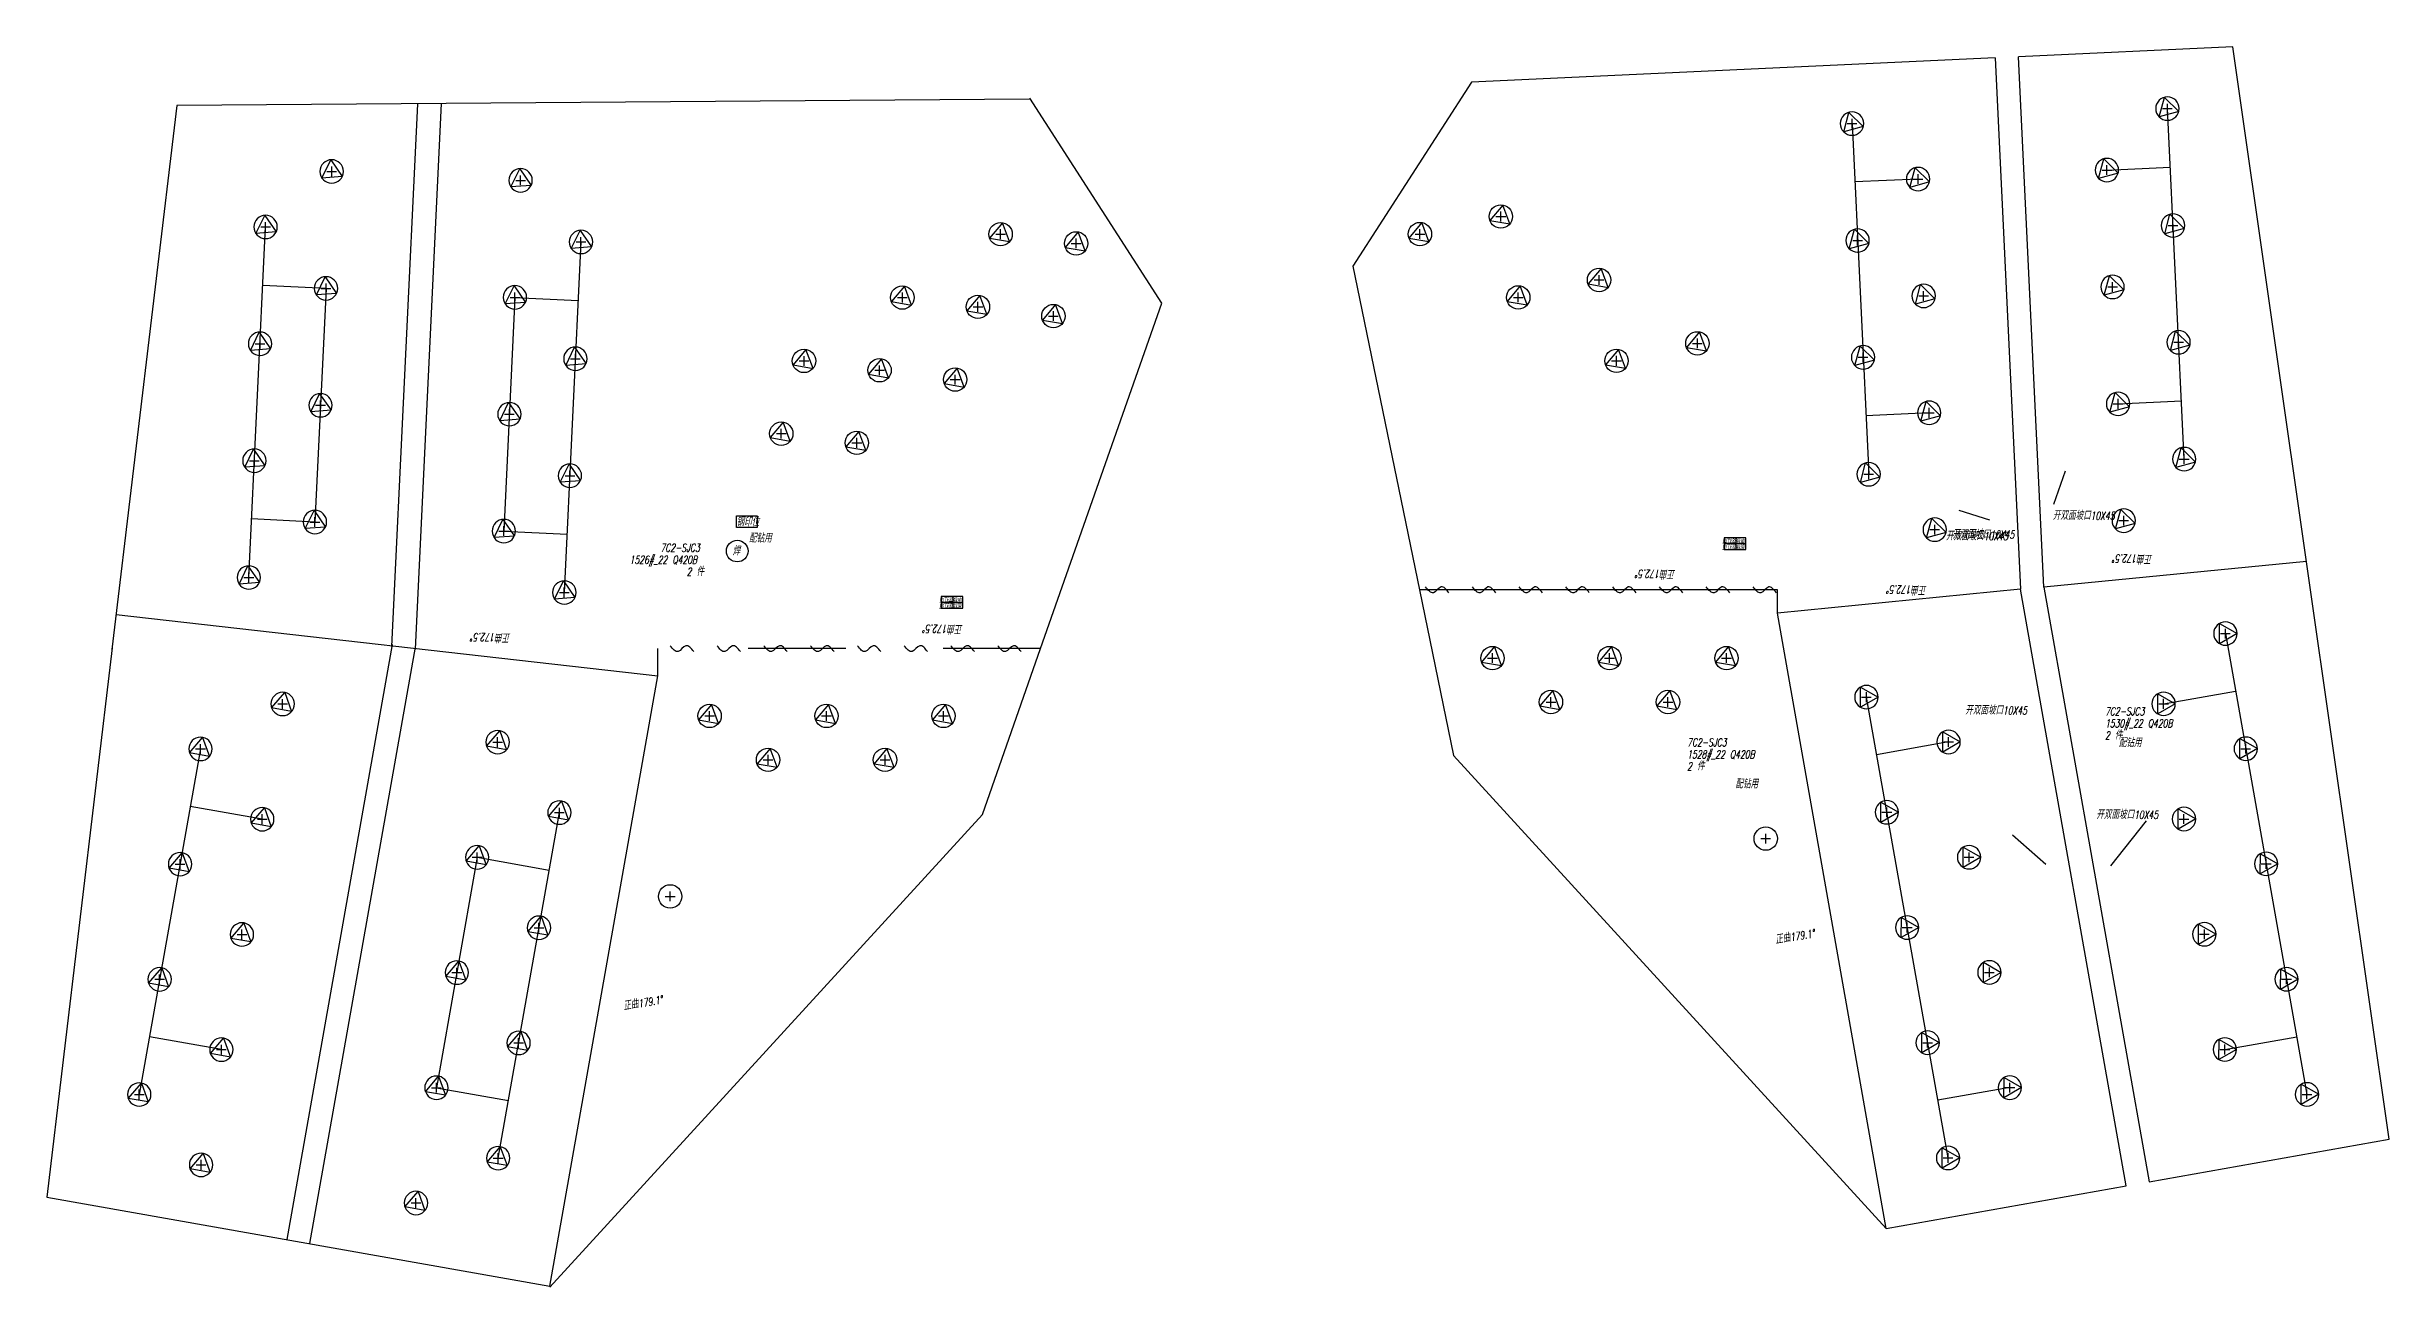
# Model space of a CAD drawing. Header units: millimetres. Extents: x -70.1 to 12, y -14.6 to 1.8.
# Drawn here: x 4.634 to 7.037, y -1.548 to -0.276 of the extents above; entities that cross this region are included whole.
import ezdxf
from ezdxf.enums import TextEntityAlignment as Align

# ---------------------------------------------------------------- set-up
doc = ezdxf.new("R2010")
doc.units = ezdxf.units.MM
doc.header["$LTSCALE"] = 0.035
doc.header["$PDMODE"] = 2
doc.header["$PDSIZE"] = 0.005
doc.linetypes.add('DIVIDE', pattern=[1.25, 0.5, -0.25, 0, -0.25, 0, -0.25])
for name, color, linetype in [('0co1', 7, 'Continuous'), ('3018', 7, 'Continuous'), ('spl', 255, 'Continuous'), ('文字', 100, 'Continuous'), ('板形', 255, 'Continuous'), ('标注', 132, 'Continuous'), ('火曲线', 10, 'DIVIDE'), ('签名', 141, 'Continuous')]:
    doc.layers.add(name, color=color, linetype=linetype)
doc.styles.add('HZ', font='txt.shx', dxfattribs={"width": 0.7, "oblique": 12, "bigfont": 'hztxt.shx'})
doc.styles.get("Standard").update_dxf_attribs({"font": 'txt', "width": 0.7, "oblique": 12})
doc.dimstyles.new('ISO-25', dxfattribs={"dimtxt": 2.5, "dimasz": 0.0025, "dimexe": 1.25, "dimexo": 0.625, "dimtad": 1, "dimtxsty": 'Standard', "dimcen": 2.5, "dimadec": 0, "dimazin": 0, "dimtfac": 1, "dimtmove": 0, "dimatfit": 3, "dimfxl": 0, "dimarcsym": 0})

# ---------------------------------------------------------------- blocks, each defined once
blk = doc.blocks.new('eo')
at = {"color": 211}
blk.add_circle((0, 0), 1, dxfattribs=at)
at = {"layer": '标注', "color": 1}
blk.add_lwpolyline([(-0.17, -0.98), (0.94, 0.34), (-0.77, 0.64)], close=True, dxfattribs=at)
blk = doc.blocks.new('co')
at = {"color": 211}
blk.add_circle((0, 0), 1, dxfattribs=at)
blk = doc.blocks.new('bqian')
for p, q in [((0.045, 0.024), (0, 0.024)), ((0, 0.024), (0, 0.012)), ((0, 0.012), (0.045, 0.012)), ((0.045, 0.012), (0, 0.012)), ((0, 0.012), (0, 0)), ((0, 0), (0.045, 0)), ((0.02, 0.024), (0.02, 0)), ((0.045, 0.012), (0.045, 0.024)), ((0.045, 0), (0.045, 0.012))]:
    blk.add_line(p, q)
at = {"style": 'HZ', "oblique": 12, "width": 0.7}
for s, p in [('放样', (0.01, 0.018)), ('审核', (0.01, 0.006))]:
    blk.add_text(s, height=0.00985, dxfattribs=at).set_placement(p, align=Align.MIDDLE_CENTER)
for p in [(0.0325, 0.018), (0.0325, 0.006)]:
    blk.add_attdef('龙红雨', text='', height=0.00985, dxfattribs=at).set_placement(p, align=Align.MIDDLE_CENTER)

msp = doc.modelspace()

# ---------------------------------------------------------------- linework, layer by layer
at = {"color": 7, "linetype": 'Continuous'}
msp.add_lwpolyline([(5.3417, -0.7574), (5.3629, -0.7574), (5.3629, -0.7693), (5.3417, -0.7693)], close=True, dxfattribs=at)
msp.add_circle((5.3426, -0.7935), 0.0111, dxfattribs=at)
at = {"layer": '0co1', "color": 1}
for p, q in [((6.6332, -0.2877), (6.6593, -0.8327)), ((6.6832, -0.8304), (6.6572, -0.2866)), ((4.9883, -0.8914), (5.0148, -0.3347)), ((5.0389, -0.3346), (5.0122, -0.8941)), ((6.4863, -0.3551), (6.5034, -0.7147)), ((6.8271, -0.6992), (6.8099, -0.3397)), ((6.7478, -0.4028), (6.8128, -0.3997)), ((6.5541, -0.412), (6.4892, -0.415)), ((4.8415, -0.8206), (4.8587, -0.4611)), ((5.1823, -0.4765), (5.1652, -0.836)), ((4.9207, -0.5241), (4.8558, -0.521)), ((4.9207, -0.5241), (4.9093, -0.7637)), ((5.1145, -0.5333), (5.1031, -0.773)), ((5.1145, -0.5333), (5.1795, -0.5364)), ((6.7593, -0.6425), (6.8243, -0.6394)), ((6.5655, -0.6517), (6.5006, -0.6548)), ((4.9093, -0.7637), (4.8444, -0.7606)), ((5.1031, -0.773), (5.168, -0.7761)), ((6.9526, -0.8041), (6.6832, -0.8304)), ((6.4097, -0.8333), (6.0425, -0.8333)), ((6.6593, -0.8327), (6.4097, -0.8571)), ((6.4097, -0.8571), (6.4097, -0.8333)), ((6.7676, -1.4445), (6.6593, -0.8327)), ((6.6832, -0.8304), (6.7913, -1.4403)), ((4.7054, -0.8584), (5.2612, -0.9214)), ((6.5215, -1.4881), (6.4097, -0.8571)), ((6.8694, -0.8781), (6.9531, -1.3507)), ((4.9885, -0.8894), (4.8805, -1.4996)), ((4.9041, -1.5038), (5.0124, -0.8922)), ((5.2612, -0.9214), (5.2612, -0.8936)), ((5.1503, -1.5474), (5.2612, -0.9214)), ((6.806, -0.9502), (6.8798, -0.9371)), ((6.5849, -1.4159), (6.5011, -0.9433)), ((4.7919, -0.9964), (4.7291, -1.3508)), ((6.5854, -0.9893), (6.5116, -1.0024)), ((4.8553, -1.0685), (4.7814, -1.0555)), ((5.0973, -1.4161), (5.1602, -1.0617)), ((5.0758, -1.1076), (5.034, -1.3439)), ((5.0758, -1.1076), (5.1497, -1.1207)), ((4.8134, -1.3048), (4.7396, -1.2917)), ((6.8688, -1.3047), (6.9426, -1.2916)), ((5.034, -1.3439), (5.1078, -1.357)), ((6.6482, -1.3438), (6.5744, -1.3568))]:
    msp.add_line(p, q, dxfattribs=at)
at = {"layer": 'spl'}
for points in [[(6.0728, -0.8363), (6.0648, -0.8303), (6.0568, -0.8363), (6.0488, -0.8303)], [(6.1208, -0.8363), (6.1128, -0.8303), (6.1048, -0.8363), (6.0968, -0.8303)], [(6.1688, -0.8363), (6.1608, -0.8303), (6.1528, -0.8363), (6.1448, -0.8303)], [(6.2168, -0.8363), (6.2088, -0.8303), (6.2008, -0.8363), (6.1928, -0.8303)], [(6.2648, -0.8363), (6.2568, -0.8303), (6.2488, -0.8363), (6.2408, -0.8303)], [(6.3128, -0.8363), (6.3048, -0.8303), (6.2968, -0.8363), (6.2888, -0.8303)], [(6.3608, -0.8363), (6.3528, -0.8303), (6.3448, -0.8363), (6.3368, -0.8303)], [(6.4088, -0.8363), (6.4008, -0.8303), (6.3928, -0.8363), (6.3848, -0.8303)], [(5.2979, -0.8966), (5.2899, -0.8906), (5.2819, -0.8966), (5.2739, -0.8906)], [(5.3459, -0.8966), (5.3379, -0.8906), (5.3299, -0.8966), (5.3219, -0.8906)], [(5.3939, -0.8966), (5.3859, -0.8906), (5.3779, -0.8966), (5.3699, -0.8906)], [(5.4419, -0.8966), (5.4339, -0.8906), (5.4259, -0.8966), (5.4179, -0.8906)], [(5.4899, -0.8966), (5.4819, -0.8906), (5.4739, -0.8966), (5.4659, -0.8906)], [(5.5379, -0.8966), (5.5299, -0.8906), (5.5219, -0.8966), (5.5139, -0.8906)], [(5.5859, -0.8966), (5.5779, -0.8906), (5.5699, -0.8966), (5.5619, -0.8906)], [(5.6339, -0.8966), (5.6259, -0.8906), (5.6179, -0.8966), (5.6099, -0.8906)]]:
    msp.add_spline(points, degree=3, dxfattribs=at)
at = {"layer": '板形'}
for p, q in [((6.6332, -0.2877), (6.0959, -0.3126)), ((6.877, -0.2764), (6.6572, -0.2866)), ((6.9568, -0.8333), (6.877, -0.2764)), ((5.6425, -0.3302), (4.7675, -0.3365)), ((5.7781, -0.5394), (5.6427, -0.3292)), ((6.0959, -0.3126), (5.9742, -0.5013)), ((4.7675, -0.3365), (4.7011, -0.8946)), ((5.9742, -0.5013), (6.0425, -0.8333)), ((5.6539, -0.8936), (5.7781, -0.5394)), ((6.0425, -0.8333), (6.0774, -1.0033)), ((7.0374, -1.3967), (6.9568, -0.8333)), ((4.7014, -0.8926), (4.6343, -1.456)), ((5.5942, -1.0636), (5.6539, -0.8936)), ((6.0774, -1.0033), (6.5215, -1.4881)), ((5.1502, -1.5484), (5.5942, -1.0636)), ((6.7913, -1.4403), (7.0374, -1.3967)), ((4.6343, -1.456), (5.1503, -1.5474)), ((6.5215, -1.4881), (6.7676, -1.4445))]:
    msp.add_line(p, q, dxfattribs=at)
at = {"layer": '火曲线'}
msp.add_line((5.6539, -0.8936), (5.2612, -0.8936), dxfattribs=at)
at = {"layer": '签名'}
for p in [(6.8099, -0.3397), (6.4863, -0.3551), (4.9265, -0.4042), (5.1203, -0.4133), (6.5541, -0.412), (6.7478, -0.4028), (4.8587, -0.4611), (6.126, -0.4504), (6.8156, -0.4596), (5.1823, -0.4765), (5.6128, -0.4685), (5.6903, -0.478), (6.043, -0.4684), (6.492, -0.475), (4.9207, -0.5241), (5.1145, -0.5333), (5.512, -0.5335), (6.1439, -0.5334), (6.2268, -0.5155), (6.5598, -0.5318), (6.7536, -0.5226), (5.5895, -0.543), (5.667, -0.5525), (4.853, -0.5809), (6.3277, -0.5805), (6.8214, -0.5794), (5.1766, -0.5963), (5.4111, -0.5985), (6.2447, -0.5984), (6.4977, -0.5948), (5.4886, -0.6081), (5.5662, -0.6176), (4.915, -0.644), (5.1089, -0.6531), (6.5655, -0.6517), (6.7593, -0.6425), (5.3878, -0.6731), (4.8472, -0.7008), (5.4653, -0.6825), (6.8271, -0.6992), (5.1709, -0.7162), (6.5034, -0.7147), (4.9093, -0.7637), (5.1031, -0.773), (6.5712, -0.7715), (6.7651, -0.7623), (4.8415, -0.8206), (5.1652, -0.836), (6.8694, -0.8781), (6.1175, -0.9033), (6.2375, -0.9033), (6.3575, -0.9033), (4.8762, -0.9503), (5.3142, -0.9626), (5.4342, -0.9626), (5.5542, -0.9626), (6.1774, -0.9483), (6.2975, -0.9483), (6.5011, -0.9433), (6.806, -0.9502), (5.0968, -0.9895), (6.5854, -0.9893), (4.7919, -0.9964), (5.3742, -1.0076), (5.4942, -1.0076), (6.8903, -0.9962), (5.1602, -1.0617), (6.522, -1.0614), (4.8553, -1.0685), (6.8269, -1.0683), (5.0758, -1.1076), (6.3978, -1.0884), (6.6064, -1.1075), (4.771, -1.1146), (6.9112, -1.1143), (5.2738, -1.1477), (5.1392, -1.1798), (6.5429, -1.1796), (4.8344, -1.1867), (6.8478, -1.1865), (5.0549, -1.2258), (6.6273, -1.2256), (4.75, -1.2327), (6.9321, -1.2326), (5.1183, -1.2979), (6.5639, -1.2977), (4.8134, -1.3048), (6.8688, -1.3047), (5.034, -1.3439), (6.6482, -1.3438), (6.9531, -1.3507), (4.7291, -1.3508), (5.0973, -1.4161), (6.5849, -1.4159), (4.7925, -1.423), (5.013, -1.4621)]:
    msp.add_point(p, dxfattribs=at)

# ---------------------------------------------------------------- block references
at = {"yscale": 0.01200000000000001, "zscale": 0.012}
for name, p, xscale, rotation in [('eo', (6.8099, -0.3397), -0.01200000000000045, 185.4807371123756), ('eo', (6.4863, -0.3551), -0.01200000000000045, 185.4559450278884), ('eo', (4.9265, -0.4042), -0.01200000000000045, 174.5390073638667), ('eo', (5.1203, -0.4133), -0.01200000000000045, 174.5311480189154), ('eo', (6.5541, -0.412), -0.01200000000000045, 185.4559450278884), ('eo', (6.7478, -0.4028), -0.01200000000000045, 185.4807371123756), ('eo', (4.8587, -0.4611), -0.01200000000000045, 174.5390073638667), ('eo', (5.6128, -0.4685), 0.01200000000000045, 180), ('eo', (6.043, -0.4684), 0.01200000000000045, 180), ('eo', (6.126, -0.4504), 0.01200000000000045, 180), ('eo', (6.8156, -0.4596), -0.01200000000000045, 185.4807371123756), ('eo', (5.1823, -0.4765), -0.01200000000000045, 174.5311480189154), ('eo', (5.6903, -0.478), 0.01200000000000045, 180), ('eo', (6.492, -0.475), -0.01200000000000045, 185.4559450278884), ('eo', (6.2268, -0.5155), 0.01200000000000045, 180), ('eo', (4.9207, -0.5241), -0.01200000000000045, 174.5390073638667), ('eo', (5.1145, -0.5333), -0.01200000000000045, 174.5311480189154), ('eo', (5.512, -0.5335), 0.01200000000000045, 180), ('eo', (6.1439, -0.5334), 0.01200000000000045, 180), ('eo', (6.5598, -0.5318), -0.01200000000000045, 185.4559450278884), ('eo', (6.7536, -0.5226), -0.01200000000000045, 185.4807371123756), ('eo', (5.5895, -0.543), 0.01200000000000045, 180), ('eo', (5.667, -0.5525), 0.01200000000000045, 180), ('eo', (4.853, -0.5809), -0.01200000000000045, 174.5390073638667), ('eo', (6.3277, -0.5805), 0.01200000000000045, 180), ('eo', (6.8214, -0.5794), -0.01200000000000045, 185.4807371123756), ('eo', (5.1766, -0.5963), -0.01200000000000045, 174.5311480189154), ('eo', (5.4111, -0.5985), 0.01200000000000045, 180), ('eo', (5.4886, -0.6081), 0.01200000000000045, 180), ('eo', (6.2447, -0.5984), 0.01200000000000045, 180), ('eo', (6.4977, -0.5948), -0.01200000000000045, 185.4559450278884), ('eo', (5.5662, -0.6176), 0.01200000000000045, 180), ('eo', (4.915, -0.644), -0.01200000000000045, 174.5390073638667), ('eo', (5.1089, -0.6531), -0.01200000000000045, 174.5311480189154), ('eo', (6.5655, -0.6517), -0.01200000000000045, 185.4559450278884), ('eo', (6.7593, -0.6425), -0.01200000000000045, 185.4807371123756), ('eo', (5.3878, -0.6731), 0.01200000000000045, 180), ('eo', (5.4653, -0.6825), 0.01200000000000045, 180), ('eo', (4.8472, -0.7008), -0.01200000000000045, 174.5390073638667), ('eo', (6.8271, -0.6992), -0.01200000000000045, 185.4807371123756), ('eo', (5.1709, -0.7162), -0.01200000000000045, 174.5311480189154), ('eo', (6.5034, -0.7147), -0.01200000000000045, 185.4559450278884), ('eo', (4.9093, -0.7637), -0.01200000000000045, 174.5390073638667), ('eo', (5.1031, -0.773), -0.01200000000000045, 174.5311480189154), ('eo', (6.5712, -0.7715), -0.01200000000000045, 185.4559450278884), ('eo', (6.7651, -0.7623), -0.01200000000000045, 185.4807371123756), ('eo', (4.8415, -0.8206), -0.01200000000000045, 174.5390073638667), ('eo', (5.1652, -0.836), -0.01200000000000045, 174.5311480189154), ('eo', (6.8694, -0.8781), -0.01200000000000045, 200.0884196291686), ('eo', (6.1175, -0.9033), 0.01200000000000045, 180), ('eo', (6.2375, -0.9033), 0.01200000000000045, 180), ('eo', (6.3575, -0.9033), 0.01200000000000045, 180), ('eo', (4.8762, -0.9503), -0.01200000000000045, 159.9119345967561), ('eo', (6.1774, -0.9483), 0.01200000000000045, 180), ('eo', (6.2975, -0.9483), 0.01200000000000045, 180), ('eo', (6.5011, -0.9433), -0.01200000000000045, 200.0919960292364), ('eo', (6.806, -0.9502), -0.01200000000000045, 200.0884196291686), ('eo', (5.3142, -0.9626), 0.01200000000000045, 180), ('eo', (5.4342, -0.9626), 0.01200000000000045, 180), ('eo', (5.5542, -0.9626), 0.01200000000000045, 180), ('eo', (4.7919, -0.9964), -0.01200000000000045, 159.9119345967561), ('eo', (5.0968, -0.9895), -0.01200000000000045, 159.9038519505885), ('eo', (6.5854, -0.9893), -0.01200000000000045, 200.0919960292364), ('eo', (6.8903, -0.9962), -0.01200000000000045, 200.0884196291686), ('eo', (5.3742, -1.0076), 0.01200000000000045, 180), ('eo', (5.4942, -1.0076), 0.01200000000000045, 180), ('eo', (4.8553, -1.0685), -0.01200000000000045, 159.9119345967561), ('eo', (5.1602, -1.0617), -0.01200000000000045, 159.9038519505885), ('eo', (6.522, -1.0614), -0.01200000000000045, 200.0919960292364), ('eo', (6.8269, -1.0683), -0.01200000000000045, 200.0884196291686), ('co', (6.3978, -1.0884), 0.01200000000000045, 180), ('eo', (4.771, -1.1146), -0.01200000000000045, 159.9119345967561), ('eo', (5.0758, -1.1076), -0.01200000000000045, 159.9038519505885), ('eo', (6.6064, -1.1075), -0.01200000000000045, 200.0919960292364), ('eo', (6.9112, -1.1143), -0.01200000000000045, 200.0884196291686), ('co', (5.2738, -1.1477), 0.01200000000000045, 180), ('eo', (4.8344, -1.1867), -0.01200000000000045, 159.9119345967561), ('eo', (5.1392, -1.1798), -0.01200000000000045, 159.9038519505885), ('eo', (6.5429, -1.1796), -0.01200000000000045, 200.0919960292364), ('eo', (6.8478, -1.1865), -0.01200000000000045, 200.0884196291686), ('eo', (4.75, -1.2327), -0.01200000000000045, 159.9119345967561), ('eo', (5.0549, -1.2258), -0.01200000000000045, 159.9038519505885), ('eo', (6.6273, -1.2256), -0.01200000000000045, 200.0919960292364), ('eo', (6.9321, -1.2326), -0.01200000000000045, 200.0884196291686), ('eo', (4.8134, -1.3048), -0.01200000000000045, 159.9119345967561), ('eo', (5.1183, -1.2979), -0.01200000000000045, 159.9038519505885), ('eo', (6.5639, -1.2977), -0.01200000000000045, 200.0919960292364), ('eo', (6.8688, -1.3047), -0.01200000000000045, 200.0884196291686), ('eo', (4.7291, -1.3508), -0.01200000000000045, 159.9119345967561), ('eo', (5.034, -1.3439), -0.01200000000000045, 159.9038519505885), ('eo', (6.6482, -1.3438), -0.01200000000000045, 200.0919960292364), ('eo', (6.9531, -1.3507), -0.01200000000000045, 200.0884196291686), ('eo', (4.7925, -1.423), -0.01200000000000045, 159.9119345967561), ('eo', (5.0973, -1.4161), -0.01200000000000045, 159.9038519505885), ('eo', (6.5849, -1.4159), -0.01200000000000045, 200.0919960292364), ('eo', (5.013, -1.4621), -0.01200000000000045, 159.9038519505885)]:
    msp.add_blockref(name, p, dxfattribs=dict(at, xscale=xscale, rotation=rotation))
at = {"layer": '签名'}
ref = msp.add_blockref('bqian', (6.3775, -0.7799), dxfattribs=dict(at, xscale=0.5000000000000018, yscale=0.5, zscale=0.5, rotation=180))
ref.add_attrib('龙红雨', '龙红雨', dxfattribs={"layer": '0', "height": 0.00493, "rotation": 180, "style": 'HZ', "oblique": 12, "width": 0.7}).set_placement((6.3612, -0.7889), align=Align.MIDDLE_CENTER)
ref.add_attrib('龙红雨', '龙红雨', dxfattribs={"layer": '0', "height": 0.00493, "rotation": 180, "style": 'HZ', "oblique": 12, "width": 0.7}).set_placement((6.3612, -0.7829), align=Align.MIDDLE_CENTER)
ref = msp.add_blockref('bqian', (5.5742, -0.8402), dxfattribs=dict(at, xscale=0.5000000000000018, yscale=0.5, zscale=0.5, rotation=180))
ref.add_attrib('龙红雨', '龙红雨', dxfattribs={"layer": '0', "height": 0.00493, "rotation": 180, "style": 'HZ', "oblique": 12, "width": 0.7}).set_placement((5.5579, -0.8492), align=Align.MIDDLE_CENTER)
ref.add_attrib('龙红雨', '龙红雨', dxfattribs={"layer": '0', "height": 0.00493, "rotation": 180, "style": 'HZ', "oblique": 12, "width": 0.7}).set_placement((5.5579, -0.8432), align=Align.MIDDLE_CENTER)

# ---------------------------------------------------------------- texts
at = {"layer": '3018', "color": 7, "linetype": 'Continuous', "style": 'HZ', "oblique": 12, "width": 0.7}
for s, p in [('钢印位', (5.3419, -0.7679)), ('开双面坡口10X45', (6.6923, -0.7614)), ('焊', (5.3378, -0.7978)), ('配钻用', (5.3546, -0.7846)), ('开双面坡口10X45', (6.5827, -0.7824)), ('开双面坡口10X45', (6.5894, -0.7807)), ('开双面坡口10X45', (6.6024, -0.9611)), ('配钻用', (6.76, -0.9944)), ('配钻用', (6.3666, -1.0367)), ('开双面坡口10X45', (6.7369, -1.0681))]:
    msp.add_text(s, height=0.00821, dxfattribs=at).set_placement(p)
at = {"layer": '文字', "style": 'HZ', "oblique": 12, "width": 0.7}
for s, p in [('7C2-SJC3', (5.2638, -0.7942)), ('1526#_22 Q420B', (5.2322, -0.8065)), ('2 件', (5.2907, -0.8188)), ('7C2-SJC3', (6.7459, -0.962)), ('2 件', (6.7459, -0.9866)), ('1530#_22 Q420B', (6.7459, -0.9743)), ('7C2-SJC3', (6.3172, -0.9938)), ('1528#_22 Q420B', (6.3172, -1.0061)), ('2 件', (6.3172, -1.0184))]:
    msp.add_text(s, height=0.00821, dxfattribs=at).set_placement(p)
for s, rotation, p in [('正曲172.5%%d', 180, (6.3053, -0.8127)), ('正曲172.5%%d', 180, (6.7948, -0.7971)), ('正曲172.5%%d', 180, (6.5632, -0.8288)), ('正曲172.5%%d', 180, (5.1102, -0.8778)), ('正曲172.5%%d', 180, (5.5742, -0.869)), ('正曲179.1%%d', 10.1677, (6.4083, -1.1966)), ('正曲179.1%%d', 10.1677, (5.2265, -1.2646))]:
    msp.add_text(s, height=0.00821, rotation=rotation, dxfattribs=at).set_placement(p)

# ---------------------------------------------------------------- leaders
at = {"layer": '0co1', "color": 1}
for points in [[(6.6935, -0.7455), (6.7052, -0.7113)], [(6.6278, -0.7617), (6.5963, -0.7518)], [(6.7519, -1.1164), (6.7886, -1.0701)], [(6.685, -1.1151), (6.6509, -1.0849)]]:
    msp.add_leader(points, dimstyle='ISO-25', override={"dimtxt": 0.005, "dimexe": 0.0025, "dimexo": 0, "dimgap": 0.0025, "dimtad": 0, "dimlfac": 1000, "dimrnd": 1, "dimtsz": 0.0025}, dxfattribs=at)

doc.saveas('drawing.dxf')
